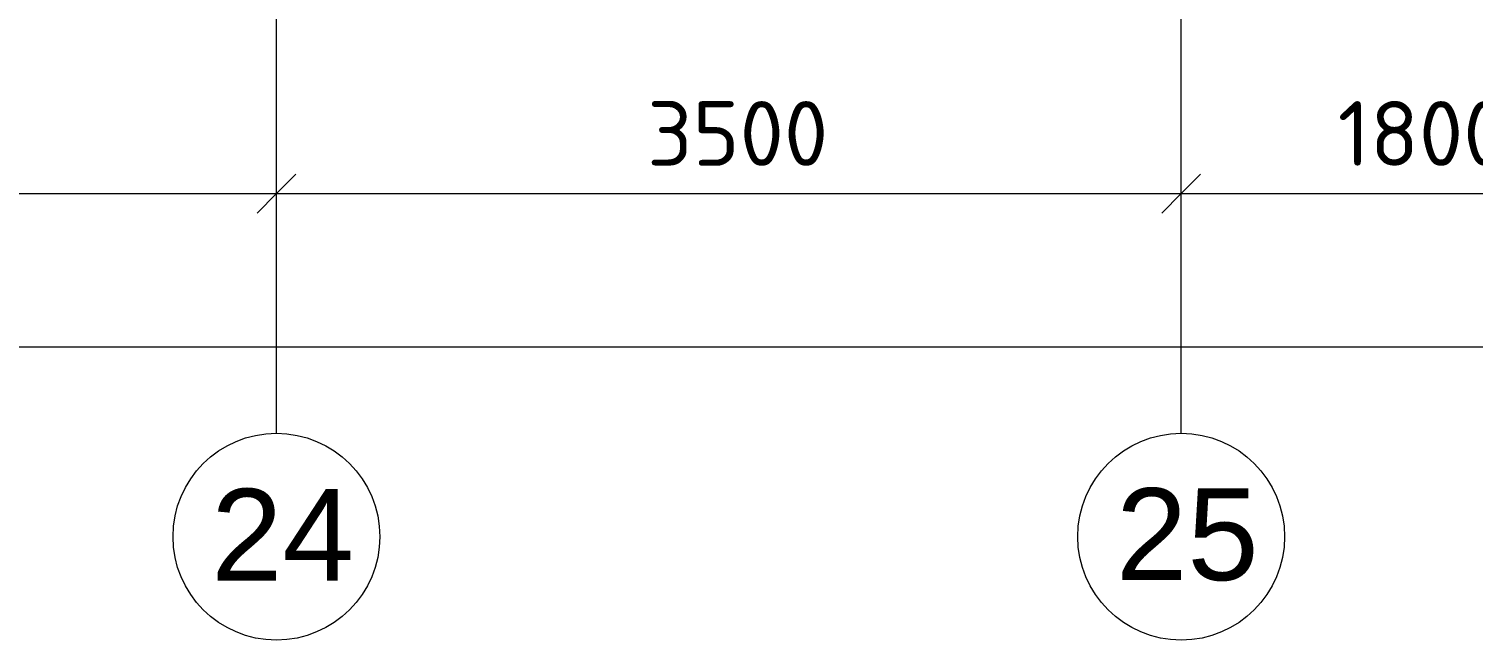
# Model space of a CAD drawing. Header units: millimetres. Extents: x -3817 to 677485, y -22715 to 103890.
# Drawn here: x 88646 to 94233, y -795 to 1569 of the extents above; entities that cross this region are included whole.
import ezdxf

# ---------------------------------------------------------------- set-up
doc = ezdxf.new("R2010")
doc.units = ezdxf.units.MM
doc.layers.add('PDF _Геометрия', color=7, linetype='Continuous', true_color=0x1d1d1d)
doc.layers.add('PDF _Текст', color=7, linetype='Continuous')
doc.styles.add('PDF ArialMT', font='arial.ttf')
doc.styles.add('PDF ISOCPEUR', font='isocpeur.ttf')

msp = doc.modelspace()

# ---------------------------------------------------------------- linework, layer by layer
at = {"layer": 'PDF _Геометрия', "color": 253, "lineweight": 9, "true_color": 0xaaaaaa}
for points in [[(89603.6, 5.1), (89603.6, 2505.1), (89603.6, 4772)], [(93103.6, 5.1), (93103.6, 2505.1), (93103.6, 4772)]]:
    msp.add_lwpolyline(points, dxfattribs=at)
at = {"layer": 'PDF _Геометрия', "color": 7, "lineweight": 9}
for points in [[(84803.6, 1052), (84803.6, 932), (85103.6, 932), (89603.6, 932), (93103.6, 932), (94903.6, 932), (98853.6, 932), (100953.6, 932), (106053.6, 932), (107453.6, 932), (110953.6, 932), (116203.6, 932), (121453.6, 932), (125373.6, 932)], [(89603.6, 738.1), (89603.6, 932), (89603.6, 1052)], [(93103.6, 738.1), (93103.6, 932), (93103.6, 1052)], [(84683.6, 340), (125373.6, 340)]]:
    msp.add_lwpolyline(points, dxfattribs=at)
at = {"layer": 'PDF _Геометрия', "color": 7, "lineweight": 20}
for points in [[(89678.6, 1007), (89603.6, 932), (89528.6, 857)], [(93178.6, 1007), (93103.6, 932), (93028.6, 857)]]:
    msp.add_lwpolyline(points, dxfattribs=at)
at = {"layer": 'PDF _Геометрия', "color": 253, "lineweight": 9, "true_color": 0xaaaaaa}
for centre in [(89603.6, -394.9), (93103.6, -394.9)]:
    msp.add_circle(centre, 400, dxfattribs=at)
at = {"layer": 'PDF _Геометрия', "color": 253, "lineweight": 20, "true_color": 0xaaaaaa}
for centre in [(89603.6, -394.9), (93103.6, -394.9)]:
    msp.add_circle(centre, 400, dxfattribs=at)

# ---------------------------------------------------------------- texts
at = {"layer": 'PDF _Текст', "char_height": 250.11, "attachment_point": 4, "style": 'PDF ISOCPEUR'}
for s, insert in [('3500', (91037.5, 1164.8)), ('1800', (93709.1, 1164.8))]:
    msp.add_mtext(s, dxfattribs=dict(at, insert=insert))
at = {"layer": 'PDF _Текст', "color": 9, "true_color": 0xbebebe, "char_height": 355.6, "attachment_point": 4, "style": 'PDF ArialMT'}
for s, insert in [('24', (89351, -387.7)), ('25', (92851, -387.7))]:
    msp.add_mtext(s, dxfattribs=dict(at, insert=insert))

doc.saveas('drawing.dxf')
